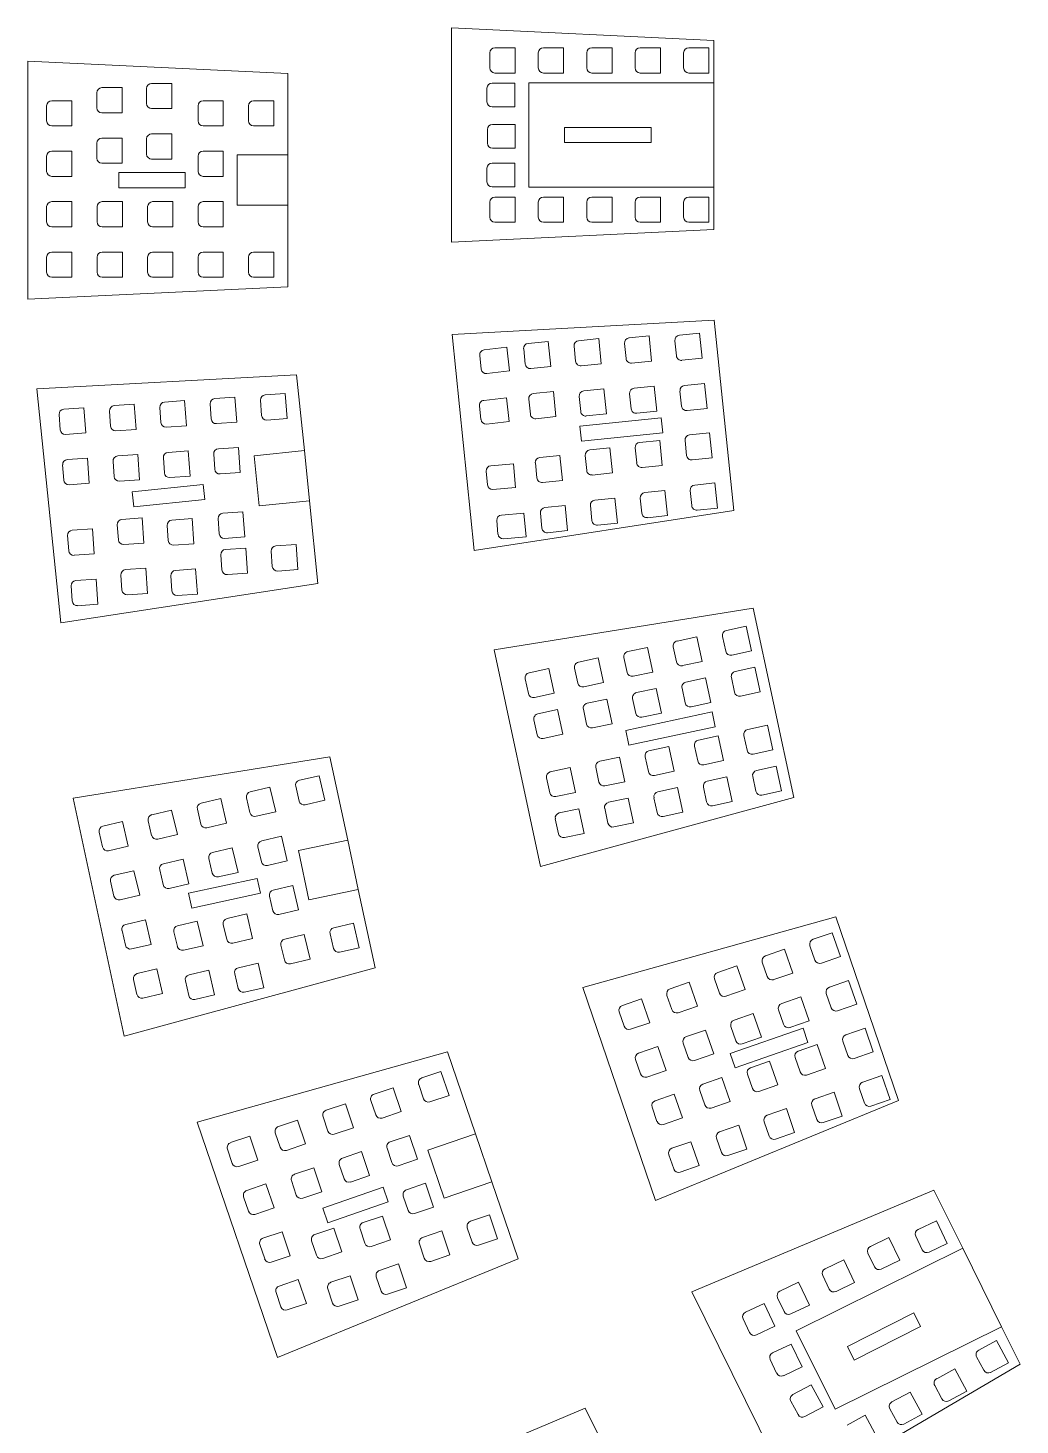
# Model space of a CAD drawing. Header units: millimetres. Extents: x -2091 to 2473, y -1360 to 1670.
# Drawn here: x 335.1 to 531.7, y 846.1 to 1123 of the extents above; entities that cross this region are included whole.
import ezdxf

# ---------------------------------------------------------------- set-up
doc = ezdxf.new("R2010")
doc.units = ezdxf.units.MM

msp = doc.modelspace()

# ---------------------------------------------------------------- linework, layer by layer
at = {"color": 7, "linetype": 'Continuous', "lineweight": 15}
for p, q in [((419, 1122.99), (419, 1080.54)), ((470.96, 1120.51), (419, 1122.99)), ((427.61, 1119.06), (431.61, 1119.06)), ((431.61, 1119.06), (431.61, 1114.06)), ((437.21, 1119.06), (441.21, 1119.06)), ((441.21, 1119.06), (441.21, 1114.06)), ((446.81, 1119.06), (450.81, 1119.06)), ((450.81, 1119.06), (450.81, 1114.06)), ((456.4, 1119.06), (460.4, 1119.06)), ((460.4, 1119.06), (460.4, 1114.06)), ((466, 1119.06), (470, 1119.06)), ((470, 1119.06), (470, 1114.06)), ((470.96, 1112.1), (470.96, 1120.51)), ((335.09, 1069.24), (335.09, 1116.4)), ((335.09, 1116.4), (386.57, 1113.96)), ((426.61, 1115.06), (426.61, 1118.06)), ((436.21, 1115.06), (436.21, 1118.06)), ((445.81, 1115.06), (445.81, 1118.06)), ((455.4, 1115.06), (455.4, 1118.06)), ((465, 1115.06), (465, 1118.06)), ((386.57, 1113.96), (386.57, 1097.84)), ((431.61, 1114.06), (427.61, 1114.06)), ((441.21, 1114.06), (437.21, 1114.06)), ((450.81, 1114.06), (446.81, 1114.06)), ((460.4, 1114.06), (456.4, 1114.06)), ((470, 1114.06), (466, 1114.06)), ((349.75, 1111.16), (353.75, 1111.16)), ((353.75, 1111.16), (353.75, 1106.16)), ((358.6, 1108), (358.6, 1111)), ((359.6, 1112), (363.6, 1112)), ((363.6, 1112), (363.6, 1107)), ((426.04, 1108.34), (426.04, 1111.07)), ((427.04, 1112.07), (431.53, 1112.07)), ((431.53, 1112.07), (431.53, 1107.34)), ((434.31, 1091.43), (434.31, 1112.1)), ((434.31, 1112.1), (470.96, 1112.1)), ((470.96, 1112.1), (470.96, 1091.43)), ((339.8, 1108.57), (343.8, 1108.57)), ((343.8, 1108.57), (343.8, 1103.57)), ((348.75, 1107.16), (348.75, 1110.16)), ((369.8, 1108.57), (373.8, 1108.57)), ((373.8, 1108.57), (373.8, 1103.57)), ((379.8, 1108.57), (383.8, 1108.57)), ((383.8, 1108.57), (383.8, 1103.57)), ((338.8, 1104.57), (338.8, 1107.57)), ((353.75, 1106.16), (349.75, 1106.16)), ((363.6, 1107), (359.6, 1107)), ((368.8, 1104.57), (368.8, 1107.57)), ((378.8, 1104.57), (378.8, 1107.57)), ((431.53, 1107.34), (427.04, 1107.34)), ((343.8, 1103.57), (339.8, 1103.57)), ((373.8, 1103.57), (369.8, 1103.57)), ((383.8, 1103.57), (379.8, 1103.57)), ((426.12, 1100.16), (426.12, 1102.88)), ((427.12, 1103.88), (431.61, 1103.88)), ((431.61, 1103.88), (431.61, 1099.16)), ((441.43, 1100.27), (441.43, 1103.27)), ((441.43, 1103.27), (458.55, 1103.27)), ((458.55, 1103.27), (458.55, 1100.27)), ((348.75, 1097.16), (348.75, 1100.16)), ((349.75, 1101.16), (353.75, 1101.16)), ((353.75, 1101.16), (353.75, 1096.16)), ((358.6, 1098), (358.6, 1101)), ((359.6, 1102), (363.6, 1102)), ((363.6, 1102), (363.6, 1097)), ((458.55, 1100.27), (441.43, 1100.27)), ((338.8, 1094.57), (338.8, 1097.57)), ((339.8, 1098.57), (343.8, 1098.57)), ((343.8, 1098.57), (343.8, 1093.57)), ((363.6, 1097), (359.6, 1097)), ((368.8, 1094.57), (368.8, 1097.57)), ((369.8, 1098.57), (373.8, 1098.57)), ((373.8, 1098.57), (373.8, 1093.57)), ((376.57, 1097.84), (386.57, 1097.84)), ((376.57, 1087.84), (376.57, 1097.84)), ((386.57, 1097.84), (386.57, 1087.84)), ((431.61, 1099.16), (427.12, 1099.16)), ((353.75, 1096.16), (349.75, 1096.16)), ((353.09, 1094.32), (366.23, 1094.32)), ((353.09, 1091.32), (353.09, 1094.32)), ((366.23, 1094.32), (366.23, 1091.32)), ((426.04, 1092.47), (426.04, 1095.19)), ((427.04, 1096.19), (431.53, 1096.19)), ((431.53, 1096.19), (431.53, 1091.47)), ((343.8, 1093.57), (339.8, 1093.57)), ((366.23, 1091.32), (353.09, 1091.32)), ((373.8, 1093.57), (369.8, 1093.57)), ((431.53, 1091.47), (427.04, 1091.47)), ((470.96, 1091.43), (434.31, 1091.43)), ((470.96, 1083.03), (470.96, 1091.43)), ((339.8, 1088.57), (343.8, 1088.57)), ((343.8, 1088.57), (343.8, 1083.57)), ((349.8, 1088.57), (353.8, 1088.57)), ((353.8, 1088.57), (353.8, 1083.57)), ((359.8, 1088.57), (363.8, 1088.57)), ((363.8, 1088.57), (363.8, 1083.57)), ((369.8, 1088.57), (373.8, 1088.57)), ((373.8, 1088.57), (373.8, 1083.57)), ((426.61, 1085.48), (426.61, 1088.48)), ((427.61, 1089.48), (431.61, 1089.48)), ((431.61, 1089.48), (431.61, 1084.48)), ((436.21, 1085.48), (436.21, 1088.48)), ((437.21, 1089.48), (441.21, 1089.48)), ((441.21, 1089.48), (441.21, 1084.48)), ((445.81, 1085.48), (445.81, 1088.48)), ((446.81, 1089.48), (450.81, 1089.48)), ((450.81, 1089.48), (450.81, 1084.48)), ((455.4, 1085.48), (455.4, 1088.48)), ((456.4, 1089.48), (460.4, 1089.48)), ((460.4, 1089.48), (460.4, 1084.48)), ((465, 1085.48), (465, 1088.48)), ((466, 1089.48), (470, 1089.48)), ((470, 1089.48), (470, 1084.48)), ((338.8, 1084.57), (338.8, 1087.57)), ((348.8, 1084.57), (348.8, 1087.57)), ((358.8, 1084.57), (358.8, 1087.57)), ((368.8, 1084.57), (368.8, 1087.57)), ((386.57, 1087.84), (376.57, 1087.84)), ((386.57, 1087.84), (386.57, 1071.68)), ((343.8, 1083.57), (339.8, 1083.57)), ((353.8, 1083.57), (349.8, 1083.57)), ((363.8, 1083.57), (359.8, 1083.57)), ((373.8, 1083.57), (369.8, 1083.57)), ((419, 1080.54), (470.96, 1083.03)), ((431.61, 1084.48), (427.61, 1084.48)), ((441.21, 1084.48), (437.21, 1084.48)), ((450.81, 1084.48), (446.81, 1084.48)), ((460.4, 1084.48), (456.4, 1084.48)), ((470, 1084.48), (466, 1084.48)), ((338.8, 1074.57), (338.8, 1077.57)), ((339.8, 1078.57), (343.8, 1078.57)), ((343.8, 1078.57), (343.8, 1073.57)), ((348.8, 1074.57), (348.8, 1077.57)), ((349.8, 1078.57), (353.8, 1078.57)), ((353.8, 1078.57), (353.8, 1073.57)), ((358.8, 1074.57), (358.8, 1077.57)), ((359.8, 1078.57), (363.8, 1078.57)), ((363.8, 1078.57), (363.8, 1073.57)), ((368.8, 1074.57), (368.8, 1077.57)), ((369.8, 1078.57), (373.8, 1078.57)), ((373.8, 1078.57), (373.8, 1073.57)), ((378.8, 1074.57), (378.8, 1077.57)), ((379.8, 1078.57), (383.8, 1078.57)), ((383.8, 1078.57), (383.8, 1073.57)), ((343.8, 1073.57), (339.8, 1073.57)), ((353.8, 1073.57), (349.8, 1073.57)), ((363.8, 1073.57), (359.8, 1073.57)), ((373.8, 1073.57), (369.8, 1073.57)), ((383.8, 1073.57), (379.8, 1073.57)), ((386.57, 1071.68), (335.09, 1069.24)), ((471.07, 1065.06), (419.13, 1062.26)), ((471.07, 1065.06), (474.92, 1027.37)), ((423.51, 1019.43), (419.13, 1062.26)), ((438.18, 1060.87), (434.2, 1060.46)), ((438.69, 1055.9), (438.18, 1060.87)), ((448.17, 1061.41), (444.19, 1061)), ((448.68, 1056.43), (448.17, 1061.41)), ((458.15, 1061.95), (454.17, 1061.54)), ((458.66, 1056.97), (458.15, 1061.95)), ((463.27, 1060.98), (463.57, 1058)), ((468.14, 1062.49), (464.16, 1062.08)), ((468.65, 1057.51), (468.14, 1062.49)), ((424.6, 1058.07), (424.92, 1055.36)), ((429.94, 1059.7), (425.48, 1059.18)), ((430.49, 1055), (429.94, 1059.7)), ((433.31, 1059.37), (433.61, 1056.38)), ((443.3, 1059.91), (443.6, 1056.92)), ((453.28, 1060.44), (453.59, 1057.46)), ((434.71, 1055.49), (438.69, 1055.9)), ((444.7, 1056.03), (448.68, 1056.43)), ((454.68, 1056.57), (458.66, 1056.97)), ((464.67, 1057.11), (468.65, 1057.51)), ((388.33, 1054.24), (336.87, 1051.44)), ((389.87, 1039.21), (388.33, 1054.24)), ((426.02, 1054.48), (430.49, 1055)), ((469.15, 1052.54), (465.18, 1052.13)), ((469.66, 1047.56), (469.15, 1052.54)), ((336.87, 1051.44), (341.6, 1005.06)), ((376.11, 1049.83), (372.12, 1049.55)), ((376.46, 1044.84), (376.11, 1049.83)), ((386.08, 1050.54), (382.09, 1050.26)), ((386.44, 1045.55), (386.08, 1050.54)), ((429.88, 1049.7), (425.42, 1049.18)), ((430.43, 1045), (429.88, 1049.7)), ((439.2, 1050.92), (435.22, 1050.52)), ((439.71, 1045.95), (439.2, 1050.92)), ((444.31, 1049.96), (444.62, 1046.97)), ((449.18, 1051.46), (445.2, 1051.05)), ((449.69, 1046.49), (449.18, 1051.46)), ((454.3, 1050.5), (454.6, 1047.51)), ((459.17, 1052), (455.19, 1051.59)), ((459.68, 1047.02), (459.17, 1052)), ((464.28, 1051.03), (464.59, 1048.05)), ((346.18, 1047.7), (342.19, 1047.42)), ((346.54, 1042.71), (346.18, 1047.7)), ((351.24, 1047.06), (351.45, 1044.07)), ((356.16, 1048.41), (352.17, 1048.13)), ((356.51, 1043.42), (356.16, 1048.41)), ((361.21, 1047.77), (361.43, 1044.78)), ((366.13, 1049.12), (362.14, 1048.84)), ((366.49, 1044.13), (366.13, 1049.12)), ((371.19, 1048.48), (371.4, 1045.49)), ((381.16, 1049.19), (381.38, 1046.2)), ((424.54, 1048.07), (424.85, 1045.36)), ((434.33, 1049.42), (434.63, 1046.43)), ((455.7, 1046.62), (459.68, 1047.02)), ((465.68, 1047.16), (469.66, 1047.56)), ((341.26, 1046.35), (341.48, 1043.36)), ((362.5, 1043.85), (366.49, 1044.13)), ((372.47, 1044.56), (376.46, 1044.84)), ((382.45, 1045.27), (386.44, 1045.55)), ((425.96, 1044.48), (430.43, 1045)), ((435.73, 1045.54), (439.71, 1045.95)), ((460.56, 1045.71), (444.45, 1044.06)), ((444.45, 1044.06), (444.76, 1041.08)), ((445.71, 1046.08), (449.69, 1046.49)), ((460.86, 1042.72), (460.56, 1045.71)), ((342.55, 1042.43), (346.54, 1042.71)), ((352.52, 1043.14), (356.51, 1043.42)), ((444.76, 1041.08), (460.86, 1042.72)), ((470.15, 1042.74), (466.18, 1042.34)), ((470.66, 1037.77), (470.15, 1042.74)), ((366.84, 1039.15), (362.85, 1038.86)), ((367.2, 1034.16), (366.84, 1039.15)), ((371.9, 1038.5), (372.11, 1035.51)), ((376.82, 1039.86), (372.83, 1039.57)), ((377.17, 1034.87), (376.82, 1039.86)), ((389.87, 1039.21), (379.92, 1038.2)), ((390.88, 1029.26), (389.87, 1039.21)), ((450.38, 1039.76), (446.4, 1039.36)), ((450.89, 1034.79), (450.38, 1039.76)), ((455.39, 1039.75), (455.7, 1036.77)), ((460.27, 1041.25), (456.29, 1040.85)), ((460.77, 1036.28), (460.27, 1041.25)), ((465.28, 1041.24), (465.59, 1038.26)), ((341.97, 1036.38), (342.19, 1033.38)), ((346.89, 1037.73), (342.9, 1037.44)), ((347.25, 1032.74), (346.89, 1037.73)), ((351.95, 1037.08), (352.16, 1034.09)), ((356.87, 1038.44), (352.88, 1038.15)), ((357.22, 1033.45), (356.87, 1038.44)), ((361.92, 1037.79), (362.14, 1034.8)), ((379.92, 1038.2), (380.93, 1028.25)), ((431.28, 1036.62), (426.8, 1036.23)), ((431.7, 1031.92), (431.28, 1036.62)), ((435.62, 1036.77), (435.92, 1033.79)), ((440.49, 1038.27), (436.51, 1037.87)), ((441, 1033.3), (440.49, 1038.27)), ((445.51, 1038.26), (445.81, 1035.28)), ((456.79, 1035.87), (460.77, 1036.28)), ((466.68, 1037.36), (470.66, 1037.77)), ((353.23, 1033.17), (357.22, 1033.45)), ((363.21, 1033.88), (367.2, 1034.16)), ((373.18, 1034.59), (377.17, 1034.87)), ((425.9, 1035.14), (426.14, 1032.43)), ((437.02, 1032.89), (441, 1033.3)), ((446.91, 1034.38), (450.89, 1034.79)), ((343.26, 1032.46), (347.25, 1032.74)), ((369.84, 1032.51), (355.76, 1031.07)), ((355.76, 1031.07), (356.06, 1028.09)), ((370.14, 1029.53), (369.84, 1032.51)), ((427.22, 1031.52), (431.7, 1031.92)), ((461.28, 1031.31), (457.3, 1030.9)), ((461.79, 1026.33), (461.28, 1031.31)), ((466.3, 1031.29), (466.6, 1028.31)), ((471.17, 1032.8), (467.19, 1032.39)), ((471.68, 1027.82), (471.17, 1032.8)), ((356.06, 1028.09), (370.14, 1029.53)), ((380.93, 1028.25), (390.88, 1029.26)), ((392.55, 1012.9), (390.88, 1029.26)), ((441.51, 1028.32), (437.53, 1027.92)), ((442.01, 1023.35), (441.51, 1028.32)), ((446.52, 1028.31), (446.83, 1025.33)), ((451.39, 1029.81), (447.41, 1029.41)), ((451.9, 1024.84), (451.39, 1029.81)), ((456.41, 1029.8), (456.71, 1026.82)), ((467.7, 1027.42), (471.68, 1027.82)), ((357.71, 1025.88), (353.72, 1025.59)), ((358.07, 1020.89), (357.71, 1025.88)), ((367.6, 1025.74), (363.61, 1025.45)), ((367.95, 1020.75), (367.6, 1025.74)), ((372.78, 1025.73), (373, 1022.74)), ((377.7, 1027.08), (373.71, 1026.8)), ((378.05, 1022.1), (377.7, 1027.08)), ((423.51, 1019.43), (474.92, 1027.37)), ((427.98, 1025.36), (428.22, 1022.65)), ((433.37, 1026.84), (428.89, 1026.45)), ((433.78, 1022.14), (433.37, 1026.84)), ((436.63, 1026.82), (436.94, 1023.84)), ((447.92, 1024.43), (451.9, 1024.84)), ((457.81, 1025.92), (461.79, 1026.33)), ((342.95, 1022.37), (343.16, 1019.38)), ((347.87, 1023.73), (343.88, 1023.44)), ((348.22, 1018.74), (347.87, 1023.73)), ((352.8, 1024.52), (353.01, 1021.53)), ((362.68, 1024.39), (362.89, 1021.39)), ((374.06, 1021.81), (378.05, 1022.1)), ((429.3, 1021.74), (433.78, 1022.14)), ((438.03, 1022.94), (442.01, 1023.35)), ((354.08, 1020.6), (358.07, 1020.89)), ((363.96, 1020.47), (367.95, 1020.75)), ((378.23, 1019.91), (374.24, 1019.62)), ((378.59, 1014.92), (378.23, 1019.91)), ((383.29, 1019.26), (383.51, 1016.27)), ((388.21, 1020.62), (384.22, 1020.33)), ((388.56, 1015.63), (388.21, 1020.62)), ((344.23, 1018.46), (348.22, 1018.74)), ((373.32, 1018.55), (373.53, 1015.56)), ((348.58, 1013.75), (344.59, 1013.47)), ((348.93, 1008.76), (348.58, 1013.75)), ((353.51, 1014.55), (353.72, 1011.56)), ((358.42, 1015.9), (354.43, 1015.62)), ((358.78, 1010.91), (358.42, 1015.9)), ((363.39, 1014.41), (363.6, 1011.42)), ((368.31, 1015.76), (364.32, 1015.48)), ((368.66, 1010.78), (368.31, 1015.76)), ((374.6, 1014.64), (378.59, 1014.92)), ((384.57, 1015.35), (388.56, 1015.63)), ((341.6, 1005.06), (392.55, 1012.9)), ((343.66, 1012.4), (343.87, 1009.41)), ((354.79, 1010.63), (358.78, 1010.91)), ((344.94, 1008.48), (348.93, 1008.76)), ((364.67, 1010.49), (368.66, 1010.78)), ((478.8, 1007.99), (427.44, 999.72)), ((478.8, 1007.99), (486.83, 970.48)), ((477.39, 1004.42), (473.48, 1003.58)), ((478.44, 999.53), (477.39, 1004.42)), ((436.64, 956.78), (427.44, 999.72)), ((457.84, 1000.21), (453.93, 999.37)), ((458.89, 995.32), (457.84, 1000.21)), ((462.94, 1000.29), (463.57, 997.35)), ((467.62, 1002.31), (463.71, 1001.47)), ((468.67, 997.42), (467.62, 1002.31)), ((472.72, 1002.39), (473.34, 999.46)), ((448.07, 998.11), (444.15, 997.27)), ((449.11, 993.22), (448.07, 998.11)), ((453.16, 998.18), (453.79, 995.25)), ((464.75, 996.59), (468.67, 997.42)), ((474.53, 998.69), (478.44, 999.53)), ((438.29, 996), (434.38, 995.17)), ((439.34, 991.12), (438.29, 996)), ((443.39, 996.08), (444.01, 993.15)), ((454.98, 994.48), (458.89, 995.32)), ((469.36, 994.18), (465.45, 993.34)), ((470.41, 989.29), (469.36, 994.18)), ((474.46, 994.26), (475.09, 991.32)), ((479.14, 996.28), (475.23, 995.44)), ((480.18, 991.39), (479.14, 996.28)), ((433.61, 993.98), (434.24, 991.05)), ((445.2, 992.38), (449.11, 993.22)), ((459.58, 992.08), (455.67, 991.24)), ((460.63, 987.19), (459.58, 992.08)), ((464.68, 992.15), (465.31, 989.22)), ((435.43, 990.28), (439.34, 991.12)), ((449.81, 989.97), (445.9, 989.14)), ((450.85, 985.08), (449.81, 989.97)), ((454.9, 990.05), (455.53, 987.12)), ((466.5, 988.45), (470.41, 989.29)), ((476.27, 990.56), (480.18, 991.39)), ((440.03, 987.87), (436.12, 987.03)), ((441.08, 982.98), (440.03, 987.87)), ((445.13, 987.95), (445.76, 985.02)), ((470.64, 987.42), (453.54, 983.74)), ((456.72, 986.35), (460.63, 987.19)), ((471.27, 984.48), (470.64, 987.42)), ((435.35, 985.85), (435.98, 982.91)), ((446.94, 984.25), (450.85, 985.08)), ((453.54, 983.74), (454.17, 980.8)), ((454.17, 980.8), (471.27, 984.48)), ((481.61, 984.78), (477.7, 983.94)), ((482.66, 979.89), (481.61, 984.78)), ((437.17, 982.14), (441.08, 982.98)), ((462.05, 980.58), (458.14, 979.73)), ((463.11, 975.69), (462.05, 980.58)), ((467.15, 980.64), (467.79, 977.71)), ((471.83, 982.68), (467.92, 981.83)), ((472.89, 977.79), (471.83, 982.68)), ((476.93, 982.75), (477.56, 979.82)), ((394.92, 978.52), (344.03, 970.3)), ((398.46, 962.01), (394.92, 978.52)), ((452.28, 978.47), (448.37, 977.63)), ((453.33, 973.59), (452.28, 978.47)), ((457.38, 978.54), (458.01, 975.61)), ((468.98, 976.95), (472.89, 977.79)), ((478.75, 979.05), (482.66, 979.89)), ((442.5, 976.37), (438.59, 975.53)), ((443.56, 971.48), (442.5, 976.37)), ((447.6, 976.44), (448.23, 973.51)), ((459.2, 974.84), (463.11, 975.69)), ((483.36, 976.65), (479.45, 975.81)), ((484.42, 971.76), (483.36, 976.65)), ((383.04, 972.5), (379.14, 971.59)), ((384.18, 967.63), (383.04, 972.5)), ((388.14, 972.67), (388.82, 969.74)), ((392.78, 974.78), (388.88, 973.87)), ((393.91, 969.91), (392.78, 974.78)), ((437.82, 974.34), (438.46, 971.4)), ((449.42, 972.74), (453.33, 973.59)), ((463.81, 972.44), (459.9, 971.6)), ((464.86, 967.56), (463.81, 972.44)), ((468.91, 972.51), (469.54, 969.58)), ((473.59, 974.55), (469.68, 973.7)), ((474.64, 969.66), (473.59, 974.55)), ((478.69, 974.62), (479.32, 971.68)), ((344.03, 970.3), (354.13, 923.16)), ((373.3, 970.23), (369.41, 969.32)), ((374.44, 965.36), (373.3, 970.23)), ((378.4, 970.39), (379.08, 967.47)), ((390.02, 969), (393.91, 969.91)), ((436.64, 956.78), (486.83, 970.48)), ((439.65, 970.64), (443.56, 971.48)), ((454.03, 970.34), (450.12, 969.5)), ((455.09, 965.45), (454.03, 970.34)), ((459.13, 970.41), (459.77, 967.48)), ((470.73, 968.82), (474.64, 969.66)), ((480.51, 970.92), (484.42, 971.76)), ((363.56, 967.96), (359.67, 967.05)), ((364.7, 963.09), (363.56, 967.96)), ((368.66, 968.12), (369.34, 965.2)), ((380.28, 966.73), (384.18, 967.63)), ((444.26, 968.24), (440.35, 967.4)), ((445.31, 963.35), (444.26, 968.24)), ((449.36, 968.31), (449.99, 965.38)), ((460.95, 966.71), (464.86, 967.56)), ((353.82, 965.69), (349.93, 964.78)), ((354.96, 960.82), (353.82, 965.69)), ((358.92, 965.85), (359.6, 962.93)), ((370.54, 964.45), (374.44, 965.36)), ((439.58, 966.21), (440.21, 963.27)), ((451.18, 964.61), (455.09, 965.45)), ((349.18, 963.58), (349.86, 960.66)), ((360.8, 962.18), (364.7, 963.09)), ((385.31, 962.76), (381.42, 961.86)), ((386.45, 957.9), (385.31, 962.76)), ((398.46, 962.01), (388.68, 959.92)), ((400.55, 952.24), (398.46, 962.01)), ((441.4, 962.51), (445.31, 963.35)), ((351.06, 959.91), (354.96, 960.82)), ((365.83, 958.22), (361.94, 957.31)), ((366.97, 953.35), (365.83, 958.22)), ((370.93, 958.38), (371.61, 955.46)), ((375.57, 960.49), (371.68, 959.58)), ((376.71, 955.62), (375.57, 960.49)), ((380.67, 960.66), (381.35, 957.73)), ((388.68, 959.92), (390.77, 950.14)), ((356.1, 955.95), (352.2, 955.04)), ((357.23, 951.08), (356.1, 955.95)), ((361.19, 956.11), (361.87, 953.19)), ((372.81, 954.72), (376.71, 955.62)), ((382.55, 956.99), (386.45, 957.9)), ((351.45, 953.84), (352.13, 950.92)), ((363.07, 952.44), (366.97, 953.35)), ((380.51, 954.4), (366.92, 951.48)), ((381.15, 951.47), (380.51, 954.4)), ((387.58, 953.03), (383.69, 952.12)), ((388.72, 948.16), (387.58, 953.03)), ((353.34, 950.17), (357.23, 951.08)), ((366.92, 951.48), (367.55, 948.55)), ((367.55, 948.55), (381.15, 951.47)), ((382.94, 950.92), (383.62, 948)), ((390.77, 950.14), (400.55, 952.24)), ((403.88, 936.71), (400.55, 952.24)), ((378.43, 947.37), (374.54, 946.46)), ((379.57, 942.5), (378.43, 947.37)), ((384.82, 947.25), (388.72, 948.16)), ((358.37, 946.21), (354.47, 945.3)), ((359.5, 941.34), (358.37, 946.21)), ((368.65, 945.95), (364.75, 945.04)), ((369.79, 941.08), (368.65, 945.95)), ((373.79, 945.26), (374.47, 942.34)), ((399.59, 945.56), (395.7, 944.65)), ((400.73, 940.69), (399.59, 945.56)), ((495.14, 946.82), (445.05, 932.77)), ((495.14, 946.82), (507.58, 910.4)), ((353.73, 944.1), (354.41, 941.18)), ((364.01, 943.84), (364.69, 940.92)), ((375.67, 941.59), (379.57, 942.5)), ((389.85, 943.29), (385.96, 942.38)), ((390.99, 938.42), (389.85, 943.29)), ((394.95, 943.45), (395.63, 940.53)), ((494.43, 943.66), (490.65, 942.35)), ((496.07, 938.94), (494.43, 943.66)), ((355.61, 940.43), (359.5, 941.34)), ((365.89, 940.17), (369.79, 941.08)), ((385.21, 941.18), (385.89, 938.26)), ((396.83, 939.78), (400.73, 940.69)), ((484.98, 940.38), (481.2, 939.07)), ((486.62, 935.66), (484.98, 940.38)), ((490.03, 941.08), (491.02, 938.24)), ((492.29, 937.63), (496.07, 938.94)), ((354.13, 923.16), (403.88, 936.71)), ((360.64, 936.47), (356.74, 935.56)), ((361.77, 931.6), (360.64, 936.47)), ((370.92, 936.21), (367.03, 935.3)), ((372.06, 931.34), (370.92, 936.21)), ((380.7, 937.63), (376.81, 936.72)), ((381.84, 932.76), (380.7, 937.63)), ((387.1, 937.51), (390.99, 938.42)), ((475.54, 937.1), (471.76, 935.79)), ((477.17, 932.38), (475.54, 937.1)), ((480.59, 937.8), (481.57, 934.97)), ((356, 934.36), (356.68, 931.44)), ((366.28, 934.1), (366.96, 931.18)), ((376.06, 935.52), (376.74, 932.6)), ((466.09, 933.83), (462.31, 932.52)), ((467.73, 929.1), (466.09, 933.83)), ((471.14, 934.52), (472.12, 931.69)), ((482.84, 934.35), (486.62, 935.66)), ((497.66, 934.2), (493.88, 932.89)), ((499.3, 929.47), (497.66, 934.2)), ((357.88, 930.69), (361.77, 931.6)), ((368.16, 930.43), (372.06, 931.34)), ((377.94, 931.85), (381.84, 932.76)), ((459.45, 890.58), (445.05, 932.77)), ((456.64, 930.55), (452.86, 929.24)), ((458.28, 925.82), (456.64, 930.55)), ((461.69, 931.24), (462.67, 928.41)), ((473.39, 931.07), (477.17, 932.38)), ((488.21, 930.92), (484.43, 929.61)), ((489.85, 926.2), (488.21, 930.92)), ((493.26, 931.62), (494.25, 928.78)), ((452.25, 927.96), (453.23, 925.13)), ((463.95, 927.79), (467.73, 929.1)), ((483.82, 928.34), (484.8, 925.5)), ((495.52, 928.16), (499.3, 929.47)), ((454.5, 924.51), (458.28, 925.82)), ((474.37, 925.06), (475.35, 922.22)), ((478.77, 927.64), (474.99, 926.33)), ((480.4, 922.92), (478.77, 927.64)), ((486.07, 924.89), (489.85, 926.2)), ((469.32, 924.36), (465.54, 923.05)), ((470.96, 919.64), (469.32, 924.36)), ((488.66, 924.73), (474.23, 919.72)), ((476.63, 921.61), (480.4, 922.92)), ((489.64, 921.9), (488.66, 924.73)), ((500.94, 924.75), (497.16, 923.44)), ((502.57, 920.03), (500.94, 924.75)), ((418.23, 920.04), (368.59, 906.09)), ((423.78, 903.77), (418.23, 920.04)), ((459.87, 921.08), (456.09, 919.77)), ((461.51, 916.36), (459.87, 921.08)), ((464.92, 921.78), (465.91, 918.95)), ((467.18, 918.33), (470.96, 919.64)), ((474.23, 919.72), (475.22, 916.89)), ((475.22, 916.89), (489.64, 921.9)), ((491.49, 921.48), (487.71, 920.17)), ((493.12, 916.76), (491.49, 921.48)), ((496.54, 922.17), (497.52, 919.34)), ((498.79, 918.72), (502.57, 920.03)), ((455.48, 918.5), (456.46, 915.67)), ((482.04, 918.21), (478.26, 916.9)), ((483.67, 913.49), (482.04, 918.21)), ((487.09, 918.9), (488.07, 916.06)), ((489.34, 915.45), (493.12, 916.76)), ((416.92, 916.15), (413.13, 914.87)), ((418.53, 911.41), (416.92, 916.15)), ((457.73, 915.05), (461.51, 916.36)), ((472.59, 914.94), (468.81, 913.63)), ((474.22, 910.21), (472.59, 914.94)), ((477.64, 915.63), (478.62, 912.79)), ((504.26, 915.32), (500.48, 914.01)), ((505.89, 910.6), (504.26, 915.32)), ((407.45, 912.94), (403.66, 911.66)), ((409.05, 908.21), (407.45, 912.94)), ((412.51, 913.6), (413.47, 910.76)), ((414.74, 910.13), (418.53, 911.41)), ((463.14, 911.67), (459.36, 910.36)), ((464.77, 906.94), (463.14, 911.67)), ((468.19, 912.35), (469.17, 909.52)), ((479.89, 912.18), (483.67, 913.49)), ((494.81, 912.05), (491.03, 910.74)), ((496.44, 907.32), (494.81, 912.05)), ((499.86, 912.74), (500.84, 909.9)), ((397.98, 909.74), (394.19, 908.45)), ((399.58, 905), (397.98, 909.74)), ((403.03, 910.39), (404, 907.55)), ((458.74, 909.08), (459.72, 906.25)), ((459.45, 890.58), (507.58, 910.4)), ((470.45, 908.9), (474.22, 910.21)), ((485.36, 908.78), (481.58, 907.47)), ((486.99, 904.05), (485.36, 908.78)), ((490.41, 909.47), (491.39, 906.63)), ((502.11, 909.29), (505.89, 910.6)), ((368.59, 906.09), (384.52, 859.44)), ((388.51, 906.53), (384.72, 905.24)), ((390.11, 901.79), (388.51, 906.53)), ((393.56, 907.18), (394.53, 904.34)), ((405.26, 906.92), (409.05, 908.21)), ((461, 905.63), (464.77, 906.94)), ((480.96, 906.19), (481.94, 903.36)), ((492.66, 906.01), (496.44, 907.32)), ((379.03, 903.32), (375.25, 902.04)), ((380.64, 898.58), (379.03, 903.32)), ((384.09, 903.98), (385.05, 901.14)), ((395.79, 903.72), (399.58, 905)), ((410.66, 903.47), (406.87, 902.19)), ((412.26, 898.74), (410.66, 903.47)), ((423.78, 903.77), (414.32, 900.53)), ((427.01, 894.3), (423.78, 903.77)), ((471.51, 902.92), (472.49, 900.09)), ((475.91, 905.5), (472.13, 904.19)), ((477.54, 900.78), (475.91, 905.5)), ((483.21, 902.74), (486.99, 904.05)), ((374.62, 900.77), (375.58, 897.93)), ((386.32, 900.51), (390.11, 901.79)), ((401.19, 900.26), (397.4, 898.98)), ((402.79, 895.53), (401.19, 900.26)), ((406.24, 900.92), (407.2, 898.08)), ((414.32, 900.53), (417.55, 891.07)), ((466.46, 902.23), (462.68, 900.92)), ((468.09, 897.51), (466.46, 902.23)), ((473.76, 899.47), (477.54, 900.78)), ((376.85, 897.3), (380.64, 898.58)), ((396.77, 897.71), (397.73, 894.87)), ((408.47, 897.45), (412.26, 898.74)), ((462.06, 899.65), (463.04, 896.82)), ((464.32, 896.2), (468.09, 897.51)), ((387.3, 894.51), (388.26, 891.66)), ((391.71, 897.06), (387.93, 895.77)), ((393.32, 892.32), (391.71, 897.06)), ((399, 894.24), (402.79, 895.53)), ((382.24, 893.85), (378.45, 892.57)), ((383.85, 889.11), (382.24, 893.85)), ((389.53, 891.04), (393.32, 892.32)), ((405.45, 893.19), (393.5, 889.04)), ((406.45, 890.29), (405.45, 893.19)), ((413.86, 894), (410.08, 892.72)), ((415.47, 889.26), (413.86, 894)), ((417.55, 891.07), (427.01, 894.3)), ((432.22, 879.04), (427.01, 894.3)), ((514.57, 892.64), (466.6, 872.45)), ((514.57, 892.64), (520.29, 881.1)), ((377.83, 891.3), (378.79, 888.46)), ((380.06, 887.83), (383.85, 889.11)), ((393.5, 889.04), (394.5, 886.15)), ((394.5, 886.15), (406.45, 890.29)), ((409.45, 891.45), (410.41, 888.61)), ((411.68, 887.98), (415.47, 889.26)), ((405.31, 887.48), (401.52, 886.2)), ((406.91, 882.75), (405.31, 887.48)), ((426.54, 887.73), (422.76, 886.45)), ((428.15, 883), (426.54, 887.73)), ((515.09, 886.57), (511.47, 884.85)), ((517.24, 882.05), (515.09, 886.57)), ((385.45, 884.38), (381.66, 883.09)), ((387.05, 879.64), (385.45, 884.38)), ((395.71, 885.12), (391.92, 883.83)), ((397.31, 880.38), (395.71, 885.12)), ((400.89, 884.93), (401.85, 882.09)), ((417.07, 884.53), (413.28, 883.24)), ((418.68, 879.79), (417.07, 884.53)), ((422.13, 885.18), (423.09, 882.34)), ((511, 883.51), (512.29, 880.81)), ((381.03, 881.83), (382, 878.98)), ((391.29, 882.57), (392.26, 879.72)), ((403.12, 881.46), (406.91, 882.75)), ((412.66, 881.98), (413.62, 879.14)), ((424.36, 881.72), (428.15, 883)), ((520.29, 881.1), (487.3, 864.76)), ((505.69, 883.24), (502, 881.49)), ((507.84, 878.73), (505.69, 883.24)), ((513.62, 880.33), (517.24, 882.05)), ((527.99, 865.54), (520.29, 881.1)), ((383.26, 878.36), (387.05, 879.64)), ((384.52, 859.44), (432.22, 879.04)), ((393.52, 879.1), (397.31, 880.38)), ((408.51, 878.01), (404.72, 876.73)), ((410.12, 873.27), (408.51, 878.01)), ((414.89, 878.51), (418.68, 879.79)), ((496.73, 878.81), (493.04, 877.05)), ((498.88, 874.29), (496.73, 878.81)), ((501.53, 880.15), (502.82, 877.45)), ((504.15, 876.97), (507.84, 878.73)), ((398.92, 875.64), (395.13, 874.36)), ((400.52, 870.91), (398.92, 875.64)), ((404.1, 875.46), (405.06, 872.62)), ((492.57, 875.72), (493.86, 873.01)), ((384.24, 872.35), (385.2, 869.51)), ((388.66, 874.91), (384.87, 873.62)), ((390.26, 870.17), (388.66, 874.91)), ((394.5, 873.09), (395.46, 870.25)), ((406.33, 871.99), (410.12, 873.27)), ((486.75, 831.76), (466.6, 872.45)), ((487.77, 874.37), (484.08, 872.61)), ((489.92, 869.85), (487.77, 874.37)), ((495.19, 872.53), (498.88, 874.29)), ((386.47, 868.89), (390.26, 870.17)), ((396.73, 869.63), (400.52, 870.91)), ((480.96, 870.19), (477.26, 868.44)), ((483.1, 865.68), (480.96, 870.19)), ((483.61, 871.28), (484.89, 868.57)), ((486.23, 868.1), (489.92, 869.85)), ((476.79, 867.1), (478.08, 864.4)), ((510.6, 868.28), (497.44, 861.61)), ((511.96, 865.61), (510.6, 868.28)), ((479.41, 863.92), (483.1, 865.68)), ((487.3, 864.76), (495, 849.21)), ((495, 849.21), (527.99, 865.54)), ((498.79, 858.94), (511.96, 865.61)), ((527.99, 865.54), (531.65, 858.15)), ((486.31, 862.13), (482.62, 860.37)), ((488.46, 857.61), (486.31, 862.13)), ((497.44, 861.61), (498.79, 858.94)), ((526.98, 862.81), (523.46, 860.91)), ((529.35, 858.41), (526.98, 862.81)), ((482.15, 859.04), (483.43, 856.33)), ((523.05, 859.56), (524.48, 856.92)), ((484.77, 855.85), (488.46, 857.61)), ((486.75, 831.76), (531.65, 858.15)), ((518.75, 857.2), (515.15, 855.26)), ((521.12, 852.8), (518.75, 857.2)), ((525.83, 856.51), (529.35, 858.41)), ((490.25, 854.07), (486.65, 852.13)), ((492.62, 849.66), (490.25, 854.07)), ((514.74, 853.91), (516.16, 851.27)), ((486.25, 850.77), (487.67, 848.13)), ((509.87, 852.6), (506.27, 850.66)), ((512.24, 848.2), (509.87, 852.6)), ((517.52, 850.86), (521.12, 852.8)), ((445.51, 849.41), (397.98, 829.37)), ((454.2, 831.87), (445.51, 849.41)), ((489.02, 847.73), (492.62, 849.66)), ((500.99, 848), (497.39, 846.06)), ((503.36, 843.6), (500.99, 848)), ((505.86, 849.31), (507.28, 846.67)), ((508.64, 846.26), (512.24, 848.2))]:
    msp.add_line(p, q, dxfattribs=at)
for centre, start, end in [((427.61, 1118.06), 90, 180), ((437.21, 1118.06), 90, 180), ((446.81, 1118.06), 90, 180), ((456.4, 1118.06), 90, 180), ((466, 1118.06), 90, 180), ((427.61, 1115.06), 180, 270), ((437.21, 1115.06), 180, 270), ((446.81, 1115.06), 180, 270), ((456.4, 1115.06), 180, 270), ((466, 1115.06), 180, 270), ((349.75, 1110.16), 90, 180), ((359.6, 1111), 90, 180), ((427.04, 1111.07), 90, 180), ((339.8, 1107.57), 90, 180), ((359.6, 1108), 180, 270), ((369.8, 1107.57), 90, 180), ((379.8, 1107.57), 90, 180), ((427.04, 1108.34), 180, 270), ((349.75, 1107.16), 180, 270), ((339.8, 1104.57), 180, 270), ((369.8, 1104.57), 180, 270), ((379.8, 1104.57), 180, 270), ((427.12, 1102.88), 90, 180), ((349.75, 1100.16), 90, 180), ((359.6, 1101), 90, 180), ((427.12, 1100.16), 180, 270), ((339.8, 1097.57), 90, 180), ((349.75, 1097.16), 180, 270), ((359.6, 1098), 180, 270), ((369.8, 1097.57), 90, 180), ((339.8, 1094.57), 180, 270), ((369.8, 1094.57), 180, 270), ((427.04, 1095.19), 90, 180), ((427.04, 1092.47), 180, 270), ((339.8, 1087.57), 90, 180), ((349.8, 1087.57), 90, 180), ((359.8, 1087.57), 90, 180), ((369.8, 1087.57), 90, 180), ((427.61, 1088.48), 90, 180), ((437.21, 1088.48), 90, 180), ((446.81, 1088.48), 90, 180), ((456.4, 1088.48), 90, 180), ((466, 1088.48), 90, 180), ((339.8, 1084.57), 180, 270), ((349.8, 1084.57), 180, 270), ((359.8, 1084.57), 180, 270), ((369.8, 1084.57), 180, 270), ((427.61, 1085.48), 180, 270), ((437.21, 1085.48), 180, 270), ((446.81, 1085.48), 180, 270), ((456.4, 1085.48), 180, 270), ((466, 1085.48), 180, 270), ((339.8, 1077.57), 90, 180), ((349.8, 1077.57), 90, 180), ((359.8, 1077.57), 90, 180), ((369.8, 1077.57), 90, 180), ((379.8, 1077.57), 90, 180), ((339.8, 1074.57), 180, 270), ((349.8, 1074.57), 180, 270), ((359.8, 1074.57), 180, 270), ((369.8, 1074.57), 180, 270), ((379.8, 1074.57), 180, 270), ((444.29, 1060.01), 95.8301, 185.8301), ((454.28, 1060.55), 95.8301, 185.8301), ((464.26, 1061.08), 95.8301, 185.8301), ((425.59, 1058.18), 96.6355, 186.6355), ((434.3, 1059.47), 95.8301, 185.8301), ((464.57, 1058.1), 185.8301, 275.8301), ((425.91, 1055.48), 186.6355, 276.6355), ((434.61, 1056.48), 185.8301, 275.8301), ((444.59, 1057.02), 185.8301, 275.8301), ((454.58, 1057.56), 185.8301, 275.8301), ((382.16, 1049.26), 94.0698, 184.0698), ((435.32, 1049.52), 95.8301, 185.8301), ((445.31, 1050.06), 95.8301, 185.8301), ((455.29, 1050.6), 95.8301, 185.8301), ((465.28, 1051.14), 95.8301, 185.8301), ((342.26, 1046.42), 94.0698, 184.0698), ((352.24, 1047.13), 94.0698, 184.0698), ((362.21, 1047.84), 94.0698, 184.0698), ((372.19, 1048.55), 94.0698, 184.0698), ((425.53, 1048.18), 96.6355, 186.6355), ((445.61, 1047.07), 185.8301, 275.8301), ((455.6, 1047.61), 185.8301, 275.8301), ((465.58, 1048.15), 185.8301, 275.8301), ((352.45, 1044.14), 184.0698, 274.0698), ((362.42, 1044.85), 184.0698, 274.0698), ((372.4, 1045.56), 184.0698, 274.0698), ((382.37, 1046.27), 184.0698, 274.0698), ((425.85, 1045.48), 186.6355, 276.6355), ((435.63, 1046.54), 185.8301, 275.8301), ((342.48, 1043.43), 184.0698, 274.0698), ((466.28, 1041.34), 95.8301, 185.8301), ((362.92, 1037.87), 94.0698, 184.0698), ((372.9, 1038.58), 94.0698, 184.0698), ((446.5, 1038.36), 95.8301, 185.8301), ((456.39, 1039.85), 95.8301, 185.8301), ((342.97, 1036.45), 94.0698, 184.0698), ((352.95, 1037.16), 94.0698, 184.0698), ((426.89, 1035.23), 95.0347, 185.0347), ((436.61, 1036.87), 95.8301, 185.8301), ((456.69, 1036.87), 185.8301, 275.8301), ((466.58, 1038.36), 185.8301, 275.8301), ((343.18, 1033.45), 184.0698, 274.0698), ((353.16, 1034.16), 184.0698, 274.0698), ((363.13, 1034.87), 184.0698, 274.0698), ((373.11, 1035.58), 184.0698, 274.0698), ((436.92, 1033.89), 185.8301, 275.8301), ((446.8, 1035.38), 185.8301, 275.8301), ((427.13, 1032.52), 185.0347, 275.0347), ((457.4, 1029.9), 95.8301, 185.8301), ((467.29, 1031.39), 95.8301, 185.8301), ((437.63, 1026.92), 95.8301, 185.8301), ((447.52, 1028.41), 95.8301, 185.8301), ((467.6, 1028.41), 185.8301, 275.8301), ((353.79, 1024.59), 94.0698, 184.0698), ((363.68, 1024.46), 94.0698, 184.0698), ((373.78, 1025.8), 94.0698, 184.0698), ((428.98, 1025.45), 95.0347, 185.0347), ((447.82, 1025.43), 185.8301, 275.8301), ((457.71, 1026.92), 185.8301, 275.8301), ((343.95, 1022.45), 94.0698, 184.0698), ((373.99, 1022.81), 184.0698, 274.0698), ((429.22, 1022.74), 185.0347, 275.0347), ((437.93, 1023.94), 185.8301, 275.8301), ((344.16, 1019.45), 184.0698, 274.0698), ((354.01, 1021.6), 184.0698, 274.0698), ((363.89, 1021.46), 184.0698, 274.0698), ((374.32, 1018.63), 94.0698, 184.0698), ((384.29, 1019.34), 94.0698, 184.0698), ((354.5, 1014.62), 94.0698, 184.0698), ((364.39, 1014.48), 94.0698, 184.0698), ((374.53, 1015.63), 184.0698, 274.0698), ((384.5, 1016.34), 184.0698, 274.0698), ((344.66, 1012.47), 94.0698, 184.0698), ((354.72, 1011.63), 184.0698, 274.0698), ((364.6, 1011.49), 184.0698, 274.0698), ((344.87, 1009.48), 184.0698, 274.0698), ((473.69, 1002.6), 102.0893, 192.0893), ((463.92, 1000.5), 102.0893, 192.0893), ((444.36, 996.29), 102.0893, 192.0893), ((454.14, 998.39), 102.0893, 192.0893), ((464.54, 997.56), 192.0893, 282.0893), ((474.32, 999.67), 192.0893, 282.0893), ((434.59, 994.19), 102.0893, 192.0893), ((454.77, 995.46), 192.0893, 282.0893), ((475.44, 994.47), 102.0893, 192.0893), ((444.99, 993.36), 192.0893, 282.0893), ((465.66, 992.36), 102.0893, 192.0893), ((435.22, 991.26), 192.0893, 282.0893), ((446.11, 988.16), 102.0893, 192.0893), ((455.88, 990.26), 102.0893, 192.0893), ((466.29, 989.43), 192.0893, 282.0893), ((476.06, 991.53), 192.0893, 282.0893), ((436.33, 986.06), 102.0893, 192.0893), ((456.51, 987.33), 192.0893, 282.0893), ((446.73, 985.22), 192.0893, 282.0893), ((477.91, 982.96), 102.1867, 192.1867), ((436.96, 983.12), 192.0893, 282.0893), ((468.13, 980.86), 102.1867, 192.1867), ((448.58, 976.65), 102.1867, 192.1867), ((458.35, 978.75), 102.1867, 192.1867), ((468.76, 977.92), 192.1867, 282.1867), ((478.54, 980.03), 192.1867, 282.1867), ((438.8, 974.55), 102.1867, 192.1867), ((458.99, 975.82), 192.1867, 282.1867), ((479.66, 974.83), 102.1867, 192.1867), ((389.11, 972.89), 103.1304, 193.1304), ((449.21, 973.72), 192.1867, 282.1867), ((469.89, 972.73), 102.1867, 192.1867), ((369.63, 968.35), 103.1304, 193.1304), ((379.37, 970.62), 103.1304, 193.1304), ((389.79, 969.97), 193.1304, 283.1304), ((439.44, 971.62), 192.1867, 282.1867), ((450.33, 968.52), 102.1867, 192.1867), ((460.11, 970.62), 102.1867, 192.1867), ((470.52, 969.79), 192.1867, 282.1867), ((480.3, 971.9), 192.1867, 282.1867), ((359.89, 966.08), 103.1304, 193.1304), ((380.05, 967.7), 193.1304, 283.1304), ((440.56, 966.42), 102.1867, 192.1867), ((460.74, 967.69), 192.1867, 282.1867), ((350.16, 963.81), 103.1304, 193.1304), ((370.31, 965.43), 193.1304, 283.1304), ((450.97, 965.59), 192.1867, 282.1867), ((360.58, 963.16), 193.1304, 283.1304), ((381.64, 960.88), 103.1304, 193.1304), ((441.19, 963.49), 192.1867, 282.1867), ((350.84, 960.88), 193.1304, 283.1304), ((371.9, 958.61), 103.1304, 193.1304), ((362.17, 956.34), 103.1304, 193.1304), ((372.59, 955.69), 193.1304, 283.1304), ((382.32, 957.96), 193.1304, 283.1304), ((352.43, 954.07), 103.1304, 193.1304), ((362.85, 953.42), 193.1304, 283.1304), ((353.11, 951.15), 193.1304, 283.1304), ((383.91, 951.14), 103.1304, 193.1304), ((384.6, 948.22), 193.1304, 283.1304), ((354.7, 944.33), 103.1304, 193.1304), ((364.98, 944.07), 103.1304, 193.1304), ((374.76, 945.49), 103.1304, 193.1304), ((395.92, 943.68), 103.1304, 193.1304), ((375.44, 942.57), 193.1304, 283.1304), ((386.19, 941.41), 103.1304, 193.1304), ((490.98, 941.41), 109.1187, 199.1187), ((355.38, 941.41), 193.1304, 283.1304), ((365.66, 941.15), 193.1304, 283.1304), ((396.61, 940.76), 193.1304, 283.1304), ((481.53, 938.13), 109.1187, 199.1187), ((377.03, 935.75), 103.1304, 193.1304), ((386.87, 938.48), 193.1304, 283.1304), ((491.96, 938.57), 199.1187, 289.1187), ((356.97, 934.59), 103.1304, 193.1304), ((367.25, 934.33), 103.1304, 193.1304), ((472.08, 934.85), 109.1187, 199.1187), ((482.51, 935.29), 199.1187, 289.1187), ((357.65, 931.67), 193.1304, 283.1304), ((367.93, 931.41), 193.1304, 283.1304), ((377.72, 932.83), 193.1304, 283.1304), ((462.64, 931.57), 109.1187, 199.1187), ((473.07, 932.01), 199.1187, 289.1187), ((494.21, 931.94), 109.1187, 199.1187), ((453.19, 928.29), 109.1187, 199.1187), ((463.62, 928.74), 199.1187, 289.1187), ((484.76, 928.66), 109.1187, 199.1187), ((495.19, 929.11), 199.1187, 289.1187), ((454.17, 925.46), 199.1187, 289.1187), ((475.32, 925.39), 109.1187, 199.1187), ((485.75, 925.83), 199.1187, 289.1187), ((465.87, 922.11), 109.1187, 199.1187), ((476.3, 922.55), 199.1187, 289.1187), ((497.48, 922.5), 109.1187, 199.1187), ((456.42, 918.83), 109.1187, 199.1187), ((488.03, 919.23), 109.1187, 199.1187), ((466.85, 919.27), 199.1187, 289.1187), ((478.58, 915.95), 109.1187, 199.1187), ((498.47, 919.66), 199.1187, 289.1187), ((413.45, 913.92), 108.7075, 198.7075), ((457.4, 915.99), 199.1187, 289.1187), ((489.02, 916.39), 199.1187, 289.1187), ((500.8, 913.07), 109.1187, 199.1187), ((403.98, 910.71), 108.7075, 198.7075), ((469.14, 912.68), 109.1187, 199.1187), ((479.57, 913.12), 199.1187, 289.1187), ((394.51, 907.51), 108.7075, 198.7075), ((414.42, 911.08), 198.7075, 288.7075), ((459.69, 909.41), 109.1187, 199.1187), ((470.12, 909.85), 199.1187, 289.1187), ((491.35, 909.79), 109.1187, 199.1187), ((501.79, 910.23), 199.1187, 289.1187), ((404.94, 907.87), 198.7075, 288.7075), ((460.67, 906.58), 199.1187, 289.1187), ((481.9, 906.52), 109.1187, 199.1187), ((492.34, 906.96), 199.1187, 289.1187), ((385.04, 904.3), 108.7075, 198.7075), ((395.47, 904.66), 198.7075, 288.7075), ((472.45, 903.25), 109.1187, 199.1187), ((482.89, 903.69), 199.1187, 289.1187), ((375.57, 901.09), 108.7075, 198.7075), ((386, 901.46), 198.7075, 288.7075), ((407.19, 901.24), 108.7075, 198.7075), ((463.01, 899.98), 109.1187, 199.1187), ((473.44, 900.42), 199.1187, 289.1187), ((376.53, 898.25), 198.7075, 288.7075), ((397.72, 898.03), 108.7075, 198.7075), ((408.15, 898.4), 198.7075, 288.7075), ((388.25, 894.83), 108.7075, 198.7075), ((398.68, 895.19), 198.7075, 288.7075), ((463.99, 897.14), 199.1187, 289.1187), ((378.77, 891.62), 108.7075, 198.7075), ((410.4, 891.77), 108.7075, 198.7075), ((389.21, 891.98), 198.7075, 288.7075), ((379.74, 888.78), 198.7075, 288.7075), ((401.84, 885.25), 108.7075, 198.7075), ((411.36, 888.93), 198.7075, 288.7075), ((423.08, 885.5), 108.7075, 198.7075), ((392.24, 882.89), 108.7075, 198.7075), ((511.9, 883.94), 115.4522, 205.4522), ((381.98, 882.15), 108.7075, 198.7075), ((402.8, 882.41), 198.7075, 288.7075), ((413.6, 882.3), 108.7075, 198.7075), ((424.04, 882.66), 198.7075, 288.7075), ((502.43, 880.58), 115.4522, 205.4522), ((513.19, 881.24), 205.4522, 295.4522), ((382.94, 879.31), 198.7075, 288.7075), ((393.2, 880.04), 198.7075, 288.7075), ((414.57, 879.46), 198.7075, 288.7075), ((405.05, 875.78), 108.7075, 198.7075), ((493.47, 876.15), 115.4522, 205.4522), ((503.72, 877.87), 205.4522, 295.4522), ((385.19, 872.68), 108.7075, 198.7075), ((395.45, 873.41), 108.7075, 198.7075), ((406.01, 872.94), 198.7075, 288.7075), ((484.51, 871.71), 115.4522, 205.4522), ((494.76, 873.44), 205.4522, 295.4522), ((396.41, 870.57), 198.7075, 288.7075), ((386.15, 869.83), 198.7075, 288.7075), ((477.69, 867.53), 115.4522, 205.4522), ((485.8, 869), 205.4522, 295.4522), ((478.98, 864.83), 205.4522, 295.4522), ((483.05, 859.47), 115.4522, 205.4522), ((523.93, 860.03), 118.2783, 208.2783), ((484.34, 856.76), 205.4522, 295.4522), ((525.36, 857.39), 208.2783, 298.2783), ((515.62, 854.38), 118.2783, 208.2783), ((487.13, 851.25), 118.2783, 208.2783), ((506.74, 849.78), 118.2783, 208.2783), ((517.04, 851.74), 208.2783, 298.2783), ((488.55, 848.61), 208.2783, 298.2783), ((508.16, 847.14), 208.2783, 298.2783)]:
    msp.add_arc(centre, 1, start, end, dxfattribs=at)

doc.saveas('drawing.dxf')
